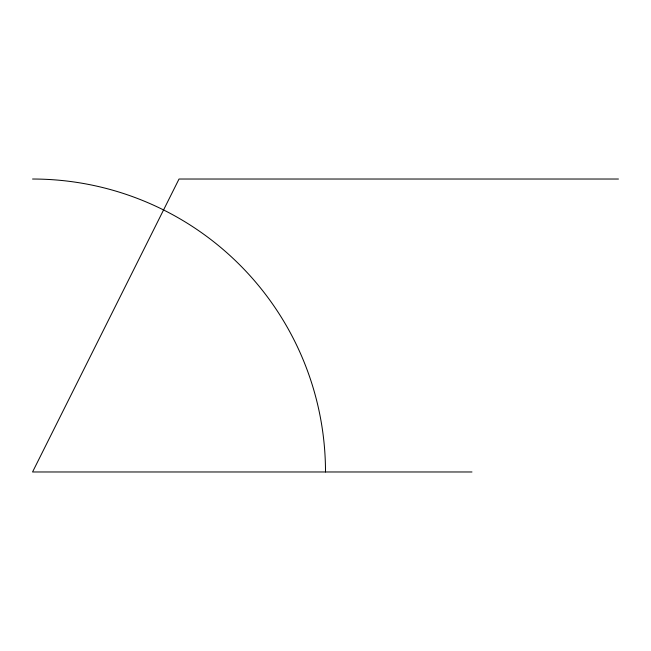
<?xml version="1.0" encoding="UTF-8"?>
<svg xmlns="http://www.w3.org/2000/svg" width="651" height="651" viewBox="0 0 651 651"><rect width="100%" height="100%" fill="white"/><g stroke="black" fill="none" stroke-linecap="round" stroke-linejoin="round"><path stroke-width="0.98" d="M618.45 179.025L179.025 179.025L32.55 471.975L471.975 471.975M32.55 179.025A292.95 292.95 0 0 1 325.5 471.975"/></g></svg>
